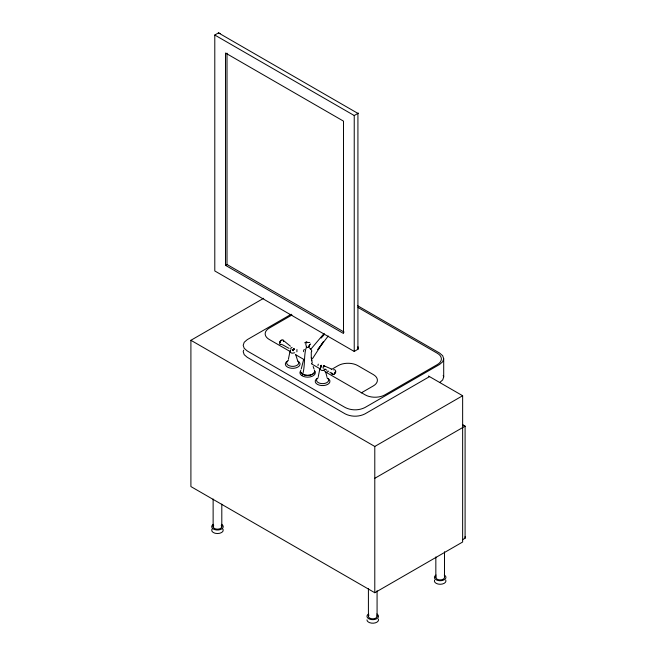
<?xml version="1.0" encoding="UTF-8"?>
<svg xmlns="http://www.w3.org/2000/svg" width="656" height="656" viewBox="0 0 656 656"><rect width="100%" height="100%" fill="white"/><g stroke="black" fill="none" stroke-linecap="round" stroke-linejoin="round"><path stroke-width="0.98" d="M311.272 352.092L311.272 357.832M335.38 371.763L334.093 373.961L335.044 372.928M289.772 352.526L288.378 359.365M319.661 369.787L318.275 376.626M303.507 360.021L301.252 368.934M293.24 350.771L293.453 349.197L292.945 349.771L293.847 348.828L293.396 349.09M309.353 347.377L309.238 346.171L308.468 346.376M302.252 375.568C305.253 367.352 303.728 357.241 305.811 348.91C308.123 346.122 302.211 341.915 309.739 342.473M317.955 365.564L318.275 364.137M321.202 365.22L321.055 366.827M243.704 350.156L243.196 351.665L244.204 354.675L247.255 357.323L345.286 413.928C351.386 416.954 358.799 416.954 364.9 413.928L429.524 376.61M357.512 305.671L439.651 353.092L442.693 355.741L443.702 358.75L442.693 361.768L439.651 364.416L364.9 407.565C358.799 410.599 351.386 410.599 345.286 407.565L247.255 350.968L244.204 348.32L243.196 345.31L244.204 342.293L247.255 339.644L291.223 314.257M443.702 358.75L443.702 376.913L442.693 379.931L439.651 382.579M280.325 341.333L279.866 342.662L281.104 340.431M293.011 350.271L292.978 349.779M296.889 351.788L296.947 349.541M331.624 369.074L324.392 365.974L324.712 366.573M312.395 358.816L323.605 341.505L317.857 349.525L328.271 335.979M309.14 345.876L309.681 344.908M320.727 366.269L321.112 365.4M310.632 343.957L309.132 345.458L309.739 344.908M311.256 348.705L324.171 333.396M465.096 536.665L465.096 538.232L462.488 539.74M321.145 338.07L324.285 334.552M304.4 349.427L303.605 350.279L303.605 351.69M289.903 351.181L290.649 350.435L289.903 352.051L291.936 353.223L294.724 352.797M220.342 33.579L218.481 32.898L214.791 35.03L214.791 270.953L354.232 351.46L358.192 349.058L357.979 346.704M304.704 342.826L306.844 341.579M320.538 367.696L319.792 369.303L321.834 370.484L323.908 370.296L325.368 369.303L323.326 370.484M214.791 35.03L354.232 115.538L358.356 113.135L357.979 113.316M225.516 265.352L343.506 333.478L343.506 121.139L225.516 53.021L225.516 265.352L227.009 264.491L344.113 332.1M428.507 376.027L462.644 395.732L462.644 542.012L374.789 592.729L190.904 486.563L190.904 340.292L263.671 298.283M291.961 315.003L269.222 328.131A13.874 8.011 0 0 0 269.222 339.455L290.362 351.657M326.057 372.6L328.648 371.099M331.247 369.607L338.168 365.605A13.874 8.011 0 0 1 357.782 365.605L373.338 374.584A13.874 8.011 0 0 1 373.338 385.908L361.226 392.903M190.904 340.292L374.789 446.457L462.644 395.732M374.789 478.306L465.096 426.17L465.096 538.232M333.51 369.853C334.511 368.697 336.864 371.263 335.282 373.067L333.945 374.494L332.567 374.609M311.813 363.457L312.24 362.858L311.272 357.996M323.843 368.09L323.064 368.049L323.096 366.893L324.384 365.991M280.227 344.433C281.162 343.441 285.335 346.54 289.066 348.361M294.159 348.91L294.372 349.287M292.109 347.327L290.731 348.213L290.952 349.5M320.907 366.778L321.022 365.974L321.153 366.925M294.068 348.844L294.519 349.418M320.948 366.622L321.005 366.023L321.038 367.114M218.481 32.898L357.922 113.406L357.922 349.336M358.045 307.5L437.322 353.264A13.874 8.011 0 0 1 437.322 364.588L384.842 394.887A13.874 8.011 0 0 1 365.228 394.887L324.712 371.493M462.447 424.637L465.096 426.318L462.455 424.793M295.643 354.707L304.45 359.791M311.502 363.867L320.308 368.951M324.933 369.066L326.959 370.271M290.403 346.196L283.203 340.3L283.63 341.35C283.236 337.094 277.701 342.186 280.096 344.375M329.919 372.239L332.002 373.813M310.001 348.557L311.666 350.279L311.666 351.69M310.05 348.492L310.272 348.935M332.19 374.059L331.641 372.936L332.321 374.51M297.57 360.546L295.766 354.732M313.133 366.442L314.011 368.934M326.885 376.626L325.655 371.993M443.202 375.412L443.702 376.913M444.506 551.786L444.506 577.395A4.338 2.501 0 0 1 439.602 579.879A4.338 2.501 0 0 1 435.986 576.747M435.838 556.911L435.838 577.395M377.077 590.712L377.077 616.328M374.789 446.457L374.789 592.729M368.41 588.662L368.41 616.328M354.232 115.538L354.232 351.46M227.009 53.177L227.009 264.491M221.802 504.136L221.802 526.678M213.126 499.011L213.126 526.678M376.929 615.681A4.338 2.501 0 0 1 372.182 618.805A4.338 2.501 0 0 1 368.992 615.074M378.323 619.002A5.781 3.337 0 0 1 373.502 623.175A5.781 3.337 0 0 1 366.966 619.863M376.831 613.967A5.781 3.337 0 0 1 376.831 618.682A5.781 3.337 0 0 1 368.656 618.682A5.781 3.337 0 0 1 368.656 613.967M221.22 525.423A4.338 2.501 0 0 1 217.464 529.179A4.338 2.501 0 0 1 213.708 525.423M222.466 528.547A5.781 3.337 0 0 1 217.464 533.549A5.781 3.337 0 0 1 212.462 528.547M221.548 524.316A5.781 3.337 0 0 1 221.548 529.031A5.781 3.337 0 0 1 213.38 529.031A5.781 3.337 0 0 1 213.38 524.316M326.86 377.676A6.052 3.493 0 0 1 326.86 382.62A6.052 3.493 0 0 1 318.299 382.62A6.052 3.493 0 0 1 318.299 377.676M327.787 378.332A7.355 4.248 0 0 1 327.787 384.342A7.355 4.248 0 0 1 317.373 384.342A7.355 4.248 0 0 1 317.373 378.332M297.89 361.071A7.355 4.248 0 0 1 297.89 367.081A7.355 4.248 0 0 1 287.484 367.081A7.355 4.248 0 0 1 287.484 361.071M297.635 360.882A6.052 3.493 0 0 1 296.446 365.63A6.052 3.493 0 0 1 288.173 365.212A6.052 3.493 0 0 1 288.41 360.423M308.779 346.688A1.181 0.681 0 0 1 307.328 347.524A1.181 0.681 0 0 1 306.795 346.376M315.085 371.55A7.716 4.453 0 0 1 307.631 377.159A7.716 4.453 0 0 1 300.186 371.55M314.388 370.263A6.995 4.043 0 0 1 309.443 375.216A6.995 4.043 0 0 1 300.874 372.354M314.544 370.222A7.15 4.133 0 0 1 307.631 375.421A7.15 4.133 0 0 1 300.727 370.222M445.752 580.076A5.781 3.337 0 0 1 440.168 584.275A5.781 3.337 0 0 1 434.592 580.076M444.26 575.041A5.781 3.337 0 0 1 444.26 579.756A5.781 3.337 0 0 1 436.084 579.756A5.781 3.337 0 0 1 436.084 575.041M323.646 365.564L323.826 366.04L323.646 365.564M311.698 360.587L311.502 359.586L311.698 360.587M293.076 350.484L292.945 349.771L293.068 350.476"/></g></svg>
